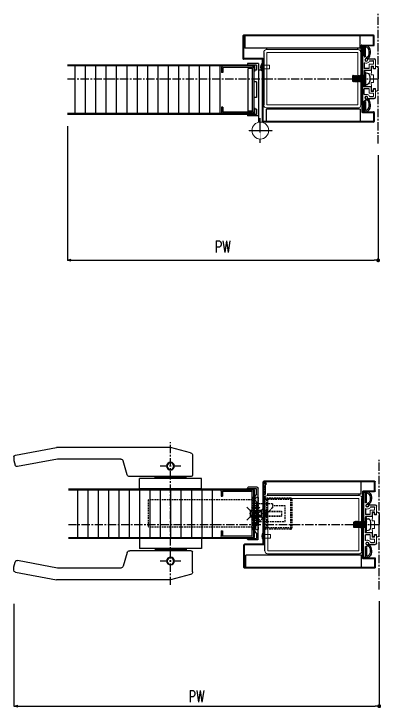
# Model space of a CAD drawing. Extents: x -275225 to 47266, y -41063 to 95295.
# Drawn here: x -219068 to -218785, y -15854 to -15319 of the extents above; entities that cross this region are included whole.
import ezdxf

# ---------------------------------------------------------------- set-up
doc = ezdxf.new("R2010")
doc.units = 0
doc.header["$LTSCALE"] = 0.2
doc.header["$PDMODE"] = 99
doc.header["$PDSIZE"] = 5
doc.linetypes.add('CENTER', pattern=[50.8, 31.75, -6.35, 6.35, -6.35])
doc.linetypes.add('HIDDEN', pattern=[9.525, 6.35, -3.175])
doc.layers.add('_ポイント', color=1, linetype='Continuous', plot=False)
for name, color, linetype in [('_基準', 1, 'CENTER'), ('_製品', 4, 'Continuous'), ('_製品寸法', 9, 'Continuous'), ('KIJUN', 1, 'CENTER')]:
    doc.layers.add(name, color=color, linetype=linetype)
doc.styles.add('OKAMURA', font='SIMPLEX.shx', dxfattribs={"width": 0.7, "bigfont": 'BIGFONT.shx'})
doc.dimstyles.new('OKAMURA-003', dxfattribs={"dimscale": 3, "dimtxt": 3, "dimasz": 1, "dimexe": 0, "dimexo": 3, "dimgap": 1, "dimtad": 1, "dimdec": 3, "dimdsep": 46, "dimtxsty": 'OKAMURA', "dimblk1": 'DOT', "dimblk2": 'DOT', "dimsah": 1, "dimcen": 0, "dimclrd": 9, "dimclre": 9, "dimclrt": 3, "dimadec": 0, "dimazin": 0, "dimtfac": 1, "dimtdec": 3, "dimtix": 1, "dimtmove": 2, "dimatfit": 3, "dimldrblk": 'NONE', "dimfxl": 0, "dimtolj": 1, "dimarcsym": 0})

# ---------------------------------------------------------------- blocks, each defined once
blk = doc.blocks.new('P16KONEJI')
at = {"layer": '_製品', "color": 0, "linetype": 'ByBlock'}
for p, q in [((3.3, 10.84), (3.3, 0)), ((4.3, 10.84), (3.3, 10.84)), ((4.3, 10.84), (4.3, 0)), ((3.3, 9.92), (1.84, 9.79)), ((3.3, 7.83), (3.35, 7.92)), ((3.35, 7.92), (3.45, 7.92)), ((3.35, 7.92), (3.75, 2.92)), ((3.45, 7.92), (3.7, 7.49)), ((3.45, 7.92), (3.85, 2.92)), ((3.9, 7.49), (4.15, 7.92)), ((4.15, 7.92), (4.25, 7.92)), ((4.15, 7.92), (4.55, 2.92)), ((4.25, 7.92), (4.5, 7.49)), ((4.25, 7.92), (4.65, 2.92)), ((4.7, 7.49), (4.95, 7.92)), ((4.95, 7.92), (5.35, 2.92)), ((4.95, 7.92), (5.05, 7.92)), ((5.05, 7.92), (5.45, 2.92)), ((5.05, 7.92), (5.3, 7.49)), ((5.5, 7.49), (5.75, 7.92)), ((5.75, 7.92), (5.85, 7.92)), ((5.75, 7.92), (6.15, 2.92)), ((5.85, 7.92), (6.1, 7.49)), ((5.85, 7.92), (6.25, 2.92)), ((6.3, 7.49), (6.55, 7.92)), ((6.55, 7.92), (6.65, 7.92)), ((6.55, 7.92), (6.95, 2.92)), ((6.65, 7.92), (6.9, 7.49)), ((6.65, 7.92), (7.05, 2.92)), ((7.1, 7.49), (7.35, 7.92)), ((7.35, 7.92), (7.45, 7.92)), ((7.35, 7.92), (7.75, 2.92)), ((7.45, 7.92), (7.7, 7.49)), ((7.45, 7.92), (7.85, 2.92)), ((7.9, 7.49), (8.15, 7.92)), ((8.15, 7.92), (8.25, 7.92)), ((8.15, 7.92), (8.55, 2.92)), ((8.25, 7.92), (8.5, 7.49)), ((8.25, 7.92), (8.65, 2.92)), ((8.7, 7.49), (8.95, 7.92)), ((8.95, 7.92), (9.05, 7.92)), ((8.95, 7.92), (9.35, 2.92)), ((9.05, 7.92), (9.3, 7.49)), ((9.05, 7.92), (9.45, 2.92)), ((9.5, 7.49), (9.75, 7.92)), ((9.75, 7.92), (9.85, 7.92)), ((9.75, 7.92), (10.15, 2.92)), ((9.85, 7.92), (10.1, 7.49)), ((9.85, 7.92), (10.25, 2.92)), ((10.3, 7.49), (10.55, 7.92)), ((10.55, 7.92), (10.65, 7.92)), ((10.55, 7.92), (10.95, 2.92)), ((10.65, 7.92), (10.9, 7.49)), ((10.65, 7.92), (11.05, 2.92)), ((11.1, 7.49), (11.35, 7.92)), ((11.35, 7.92), (11.45, 7.92)), ((11.35, 7.92), (11.75, 2.92)), ((11.45, 7.92), (11.7, 7.49)), ((11.45, 7.92), (11.85, 2.92)), ((11.9, 7.49), (12.15, 7.92)), ((12.15, 7.92), (12.25, 7.92)), ((12.15, 7.92), (12.55, 2.92)), ((12.25, 7.92), (12.5, 7.49)), ((12.25, 7.92), (12.65, 2.92)), ((12.7, 7.49), (12.95, 7.92)), ((12.95, 7.92), (13.05, 7.92)), ((12.95, 7.92), (13.3, 3.55)), ((13.05, 7.92), (13.3, 7.49)), ((13.05, 7.92), (13.3, 3.55)), ((13.3, 7.49), (13.3, 3.55)), ((3.3, 0.92), (1.84, 1.05)), ((3.5, 3.35), (3.75, 2.92)), ((3.75, 2.92), (3.85, 2.92)), ((3.85, 2.92), (4.1, 3.35)), ((4.3, 3.35), (4.55, 2.92)), ((4.55, 2.92), (4.65, 2.92)), ((4.65, 2.92), (4.9, 3.35)), ((5.1, 3.35), (5.35, 2.92)), ((5.35, 2.92), (5.45, 2.92)), ((5.45, 2.92), (5.7, 3.35)), ((5.9, 3.35), (6.15, 2.92)), ((6.15, 2.92), (6.25, 2.92)), ((6.25, 2.92), (6.5, 3.35)), ((6.7, 3.35), (6.95, 2.92)), ((6.95, 2.92), (7.05, 2.92)), ((7.05, 2.92), (7.3, 3.35)), ((7.5, 3.35), (7.75, 2.92)), ((7.75, 2.92), (7.85, 2.92)), ((7.85, 2.92), (8.1, 3.35)), ((8.3, 3.35), (8.55, 2.92)), ((8.55, 2.92), (8.65, 2.92)), ((8.65, 2.92), (8.9, 3.35)), ((9.1, 3.35), (9.35, 2.92)), ((9.35, 2.92), (9.45, 2.92)), ((9.45, 2.92), (9.7, 3.35)), ((9.9, 3.35), (10.15, 2.92)), ((10.15, 2.92), (10.25, 2.92)), ((10.25, 2.92), (10.5, 3.35)), ((10.7, 3.35), (10.95, 2.92)), ((10.95, 2.92), (11.05, 2.92)), ((11.05, 2.92), (11.3, 3.35)), ((11.5, 3.35), (11.75, 2.92)), ((11.75, 2.92), (11.85, 2.92)), ((11.85, 2.92), (12.1, 3.35)), ((12.3, 3.35), (12.55, 2.92)), ((12.55, 2.92), (12.65, 2.92)), ((12.65, 2.92), (12.9, 3.35)), ((13.3, 3.55), (12.96, 3.4)), ((4.3, 0), (3.3, 0))]:
    blk.add_line(p, q, dxfattribs=at)
for centre, radius, start, end in [((12, 5.42), 12, 164.506, 195.494), ((1.98, 8.2), 1.6, 95, 164.506), ((3.8, 7.54), 0.115, 210, 330), ((4.6, 7.54), 0.115, 210, 330), ((5.4, 7.54), 0.115, 210, 330), ((6.2, 7.54), 0.115, 210, 330), ((7, 7.54), 0.115, 210, 330), ((7.8, 7.54), 0.115, 210, 330), ((8.6, 7.54), 0.115, 210, 330), ((9.4, 7.54), 0.115, 210, 330), ((10.2, 7.54), 0.115, 210, 330), ((11, 7.54), 0.115, 210, 330), ((11.8, 7.54), 0.115, 210, 330), ((12.6, 7.54), 0.115, 210, 330), ((1.98, 2.64), 1.6, 195.494, 265), ((3.4, 3.3), 0.115, 30, 150), ((4.2, 3.3), 0.115, 30, 150), ((5, 3.3), 0.115, 30, 150), ((5.8, 3.3), 0.115, 30, 150), ((6.6, 3.3), 0.115, 30, 150), ((7.4, 3.3), 0.115, 30, 150), ((8.2, 3.3), 0.115, 30, 150), ((9, 3.3), 0.115, 30, 150), ((9.8, 3.3), 0.115, 30, 150), ((10.6, 3.3), 0.115, 30, 150), ((11.4, 3.3), 0.115, 30, 150), ((12.2, 3.3), 0.115, 30, 150), ((13, 3.3), 0.115, 112.5605, 150)]:
    blk.add_arc(centre, radius, start, end, dxfattribs=at)
blk = doc.blocks.new('A$C483F56C4')
at = {"color": 0, "linetype": 'ByBlock'}
blk.add_line((6, 6.25), (0, 6.25), dxfattribs=at)
at = {"color": 0, "linetype": 'ByBlock', "lineweight": 15}
for p, q in [((1.6, 6.25), (1.6, 0.65)), ((4.4, 6.25), (4.4, 0.65)), ((1.6, 0.65), (4.4, 0.65))]:
    blk.add_line(p, q, dxfattribs=at)
at = {"color": 0, "linetype": 'ByBlock'}
blk.add_arc((3, 2.25), 5, 53.1302, 126.87, dxfattribs=at)
blk = doc.blocks.new('P16UGHEISYO')
at = {"layer": '_製品', "color": 0, "linetype": 'ByBlock', "lineweight": 15}
for p, q in [((0, 0), (0, 25.3)), ((1.99, 14.57), (2.12, 14.09)), ((1.99, 14.57), (2.12, 14.09)), ((2.52, 15.49), (3, 15.62)), ((3.52, 13.69), (3.04, 13.56)), ((3.91, 12.24), (3.43, 12.11)), ((4.05, 14.61), (4.02, 14.73)), ((5.2, 7.81), (5.2, 10.95)), ((5.5, 11.25), (8.7, 11.25)), ((8.7, 13.34), (8.7, 11.25)), ((10.2, 14.34), (10.2, 8)), ((6.7, 6.51), (6.7, 9.75)), ((8.7, 9.75), (6.7, 9.75)), ((6.7, 3), (7.22, 9.25)), ((6.7, 3), (7.2, 9)), ((7.22, 9.25), (8.7, 9.25)), ((8.7, 8), (8.7, 9.75)), ((8.7, 7.5), (8.7, 9.25)), ((8.7, 7.5), (8.7, 9)), ((10.2, 8), (8.7, 8)), ((10.2, 7.5), (8.7, 7.5)), ((10.2, 7.5), (8.7, 7.5)), ((10.2, 7.5), (10.2, 9.5)), ((10.2, 9.5), (11.2, 9.5)), ((12.2, 8.5), (11.2, 9.5)), ((6.7, 3), (6.7, 3.04)), ((8.7, 3), (6.7, 3)), ((8.7, 3), (6.7, 3)), ((8.7, 3), (8.7, -3)), ((8.7, 3), (8.7, -3)), ((6.7, -3), (6.7, -3.04)), ((8.7, -3), (6.7, -3)), ((8.7, -3), (6.7, -3)), ((6.7, -3), (7.22, -9.25)), ((5.2, -7.81), (5.2, -10.95)), ((6.7, -6.51), (6.7, -9.75)), ((8.7, -9.75), (6.7, -9.75)), ((7.22, -9.25), (8.7, -9.25)), ((8.7, -7.5), (8.7, -9)), ((10.2, -7.5), (8.7, -7.5)), ((8.7, -7.5), (8.7, -9.25)), ((10.2, -7.5), (8.7, -7.5)), ((10.2, -8), (8.7, -8)), ((8.7, -8), (8.7, -9.75)), ((10.2, -7.5), (10.2, -9.5)), ((10.2, -14.34), (10.2, -8)), ((10.2, -9.5), (11.2, -9.5)), ((12.2, -8.5), (11.2, -9.5)), ((1.99, -14.57), (2.12, -14.09)), ((1.99, -14.57), (2.12, -14.09)), ((2.52, -15.49), (3, -15.62)), ((3.52, -13.69), (3.04, -13.56)), ((3.91, -12.24), (3.43, -12.11)), ((4.05, -14.61), (4.02, -14.73)), ((5.5, -11.25), (8.7, -11.25)), ((8.7, -13.34), (8.7, -11.25))]:
    blk.add_line(p, q, dxfattribs=at)
at = {"layer": '_製品', "color": 0, "linetype": 'ByBlock'}
for p, q in [((0, 24.8), (0, 0.3)), ((0.2, 25), (1.3, 25)), ((1.5, 24.8), (1.5, 17.28)), ((1.5, 19.6), (1.5, 24.5)), ((1.5, 17.6), (1.5, 22.5)), ((2.5, 19.6), (2.5, 24.27)), ((2.5, 17.6), (2.5, 22.27)), ((2.5, 17.6), (1.5, 17.6)), ((2.74, 16.78), (2, 16.78)), ((3.2, 15.61), (4.46, 17.11)), ((3.99, 14.99), (5.22, 16.46)), ((1.5, 12.12), (1.5, 7.81)), ((4.21, 15.16), (4.37, 15.26)), ((4.64, 15.34), (9.2, 15.34)), ((5.65, 13.84), (8.2, 13.84)), ((5.2, 7.81), (1.5, 7.81)), ((1.5, 6.31), (1.5, 0.3)), ((6.5, 6.31), (1.5, 6.31)), ((12.2, 8.5), (12.2, 0)), ((0, 0.3), (0.3, 0)), ((0, 0.3), (0, -0.3)), ((1.5, 0.3), (1.2, 0)), ((0.3, 0), (0, -0.3)), ((0, -24.8), (0, -0.3)), ((0, -24.8), (0, -0.3)), ((0, -24.8), (0, -0.3)), ((1.5, -0.3), (1.2, 0)), ((1.5, -6.31), (1.5, -0.3)), ((12.2, -8.5), (12.2, 0)), ((6.5, -6.31), (1.5, -6.31)), ((1.5, -12.12), (1.5, -7.81)), ((5.2, -7.81), (1.5, -7.81)), ((3.2, -15.61), (4.46, -17.11)), ((3.99, -14.99), (5.22, -16.46)), ((4.21, -15.16), (4.37, -15.26)), ((4.64, -15.34), (9.2, -15.34)), ((5.65, -13.84), (8.2, -13.84)), ((1.5, -24.8), (1.5, -17.28)), ((1.5, -17.6), (1.5, -22.5)), ((2.5, -17.6), (1.5, -17.6)), ((1.5, -19.6), (1.5, -24.5)), ((2.74, -16.78), (2, -16.78)), ((2.5, -17.6), (2.5, -22.27)), ((2.5, -19.6), (2.5, -24.27)), ((0.2, -25), (1.3, -25))]:
    blk.add_line(p, q, dxfattribs=at)
for centre, radius, start, end in [((0.2, 24.8), 0.2, 90, 180), ((1.3, 24.8), 0.2, 0, 90), ((2.5, 24.5), 1, 81.6392, 180), ((2.7, 24.27), 0.2, 62.7619, 180), ((2.03, 21.28), 4.26, 0, 81.6392), ((2.03, 21.28), 3.26, 0, 78.1789), ((2, 17.28), 0.5, 180, 270), ((-2.68, 20.69), 7.98, 333.3869, 4.2337), ((-3.19, 20.85), 9.49, 332.4392, 2.5963), ((3.04, 14.59), 0.98, 85.6271, 18.0889), ((3.12, 15.67), 0.1, 265.6271, 320), ((4.06, 14.93), 0.1, 140, 198.0889), ((4.64, 14.84), 0.5, 90, 122.3373), ((8.2, 13.34), 0.5, 0, 90), ((9.2, 14.34), 1, 0, 90), ((6.5, 6.51), 0.2, 270, 0), ((6.5, -6.51), 0.2, 0, 90), ((3.04, -14.59), 0.98, 341.9111, 274.3729), ((3.12, -15.67), 0.1, 40, 94.3729), ((4.06, -14.93), 0.1, 161.9111, 220), ((4.64, -14.84), 0.5, 237.6627, 270), ((8.2, -13.34), 0.5, 270, 0), ((9.2, -14.34), 1, 270, 0), ((2, -17.28), 0.5, 90, 180), ((2.03, -21.28), 4.26, 278.3608, 0), ((2.03, -21.28), 3.26, 281.8211, 0), ((-2.68, -20.69), 7.98, 355.7663, 26.6131), ((-3.19, -20.85), 9.49, 357.4037, 27.5608), ((0.2, -24.8), 0.2, 180, 270), ((1.3, -24.8), 0.2, 270, 0), ((2.5, -24.5), 1, 180, 278.3608), ((2.7, -24.27), 0.2, 180, 297.2381)]:
    blk.add_arc(centre, radius, start, end, dxfattribs=at)
at = {"layer": '_製品', "color": 0, "linetype": 'ByBlock', "lineweight": 15}
for centre, radius, start, end in [((2.74, 16.17), 0.607, 295.1761, 90), ((1.7, 12.12), 0.2, 62.1819, 180), ((2.84, 14.28), 2.25, 242.1819, 285), ((2.71, 14.77), 0.75, 105, 195), ((2.84, 14.28), 0.75, 195, 285), ((3.33, 14.41), 0.75, 285, 15), ((3.33, 14.41), 2.25, 285, 341.5906), ((4.38, 14.83), 0.375, 117.1919, 195), ((5.5, 10.95), 0.3, 90, 180), ((5.65, 13.64), 0.2, 90, 161.5906), ((1.7, -12.12), 0.2, 180, 297.8181), ((2.84, -14.28), 2.25, 75, 117.8181), ((2.71, -14.77), 0.75, 165, 255), ((2.84, -14.28), 0.75, 75, 165), ((2.74, -16.17), 0.607, 270, 64.8239), ((3.33, -14.41), 0.75, 345, 75), ((3.33, -14.41), 2.25, 18.4094, 75), ((4.38, -14.83), 0.375, 165, 242.8081), ((5.5, -10.95), 0.3, 180, 270), ((5.65, -13.64), 0.2, 198.4094, 270)]:
    blk.add_arc(centre, radius, start, end, dxfattribs=at)
blk = doc.blocks.new('P16SETSURIUGHEISYO1')
at = {"layer": '_基準'}
blk.add_line((235, 0), (475, 0), dxfattribs=at)
at = {"layer": '_製品', "color": 0, "linetype": 'ByBlock'}
for p, q in [((370.5, 33), (370.5, 15.5)), ((471.5, 33.5), (371, 33.5)), ((471.5, 33), (371, 33)), ((371, 33), (371, 15.5)), ((372, 33), (372, 23.5)), ((461, 23.5), (461, 33)), ((471.5, 26), (471.5, 33)), ((472, 26), (472, 33)), ((461, 23.5), (372, 23.5)), ((388.95, 22.5), (388.95, 23.5)), ((459.35, 22.5), (459.35, 23.5)), ((461.8, -6.5), (461.8, 25.5)), ((462.3, 26), (471.5, 26)), ((462.3, 25.5), (471.5, 25.5)), ((462.3, -6.5), (462.3, 25.5)), ((386.65, 20.2), (386.65, -20.2)), ((461.65, 20.2), (461.65, -20.2)), ((386, 15.5), (371, 15.5)), ((386, 15), (371, 15)), ((382.5, 11.7), (374, 11.7)), ((374, 11.7), (374, 10.5)), ((382.5, 11.7), (382.5, -28.7)), ((386, 15), (385.5, 15)), ((386, 15), (385.5, 15)), ((385.5, 15), (385.5, -33)), ((386, 15), (386, -33)), ((386.5, 15), (386.5, 4.5)), ((381, 10.5), (235, 10.5)), ((378.9, 9.9), (235, 9.9)), ((353.9, 8.7), (353.9, 4.9)), ((377.7, 8.7), (355.1, 8.7)), ((355.1, 8.7), (355.1, 4.9)), ((374.5, -25), (374.5, 8)), ((377.7, 8), (374.5, 8)), ((377.7, 8.7), (377.7, -25.7)), ((378.9, 9.9), (378.9, -26.9)), ((379.5, 5.5), (378.9, 5.5)), ((379.5, 9.9), (379.5, 5.5)), ((381, 6.5), (379.5, 6.5)), ((381, 10.5), (381, 6.5)), ((385.5, 6.5), (382.5, 6.5)), ((382.5, 6.5), (382.5, -33.62)), ((385.5, 7.5), (385.5, -33.62)), ((385.5, 6.5), (385.5, -33.62)), ((462.3, 6.5), (462.3, -25.5)), ((462.8, 6.5), (462.3, 6.5)), ((462.8, 6.5), (462.8, -25.5)), ((475, 8.5), (475, 0)), ((355.1, 4.9), (353.9, 4.9)), ((386.5, 4.5), (386, 4.5)), ((475, -8.5), (475, 0)), ((475, -8.5), (475, 0)), ((475, -8.5), (475, 0)), ((381, -2.5), (378.9, -2.5)), ((381, -2.5), (381, -14.5)), ((461.8, -6.5), (462.3, -6.5)), ((381, -14.5), (378.9, -14.5)), ((355.1, -21.9), (353.9, -21.9)), ((353.9, -21.9), (353.9, -25.7)), ((355.1, -21.9), (355.1, -25.7)), ((377.7, -25.7), (355.1, -25.7)), ((377.7, -25), (374.5, -25)), ((379.5, -22.5), (378.9, -22.5)), ((379.5, -22.5), (379.5, -26.9)), ((381, -23.5), (379.5, -23.5)), ((381, -23.5), (381, -27.5)), ((461, -23.5), (388.5, -23.5)), ((388.5, -23.5), (388.5, -33)), ((459.5, -22.5), (459.5, -23.5)), ((461, -23.5), (461, -33)), ((462.8, -25.5), (471.5, -25.5)), ((462.8, -26), (471.5, -26)), ((471.5, -26), (471.5, -33)), ((472, -26), (472, -33)), ((378.9, -26.9), (235, -26.9)), ((381, -27.5), (235, -27.5)), ((374, -27.5), (374, -28.7)), ((382.5, -28.7), (374, -28.7)), ((471.5, -33), (386, -33)), ((471.5, -33.5), (386, -33.5))]:
    blk.add_line(p, q, dxfattribs=at)
at = {"layer": '_製品', "color": 0, "linetype": 'ByBlock', "lineweight": 15}
for p, q in [((459.35, 22.5), (388.95, 22.5)), ((388.95, 20.2), (388.95, -20.2)), ((459.35, 20.2), (388.95, 20.2)), ((459.35, 20.2), (459.35, -20.2)), ((459.35, -20.2), (388.95, -20.2)), ((459.35, -22.5), (388.95, -22.5))]:
    blk.add_line(p, q, dxfattribs=at)
at = {"layer": '_製品', "color": 6, "linetype": 'ByBlock'}
for p, q in [((240.8, 9.9), (240.8, -26.9)), ((248.8, 9.9), (248.8, -26.9)), ((256.8, 9.9), (256.8, -26.9)), ((264.8, 9.9), (264.8, -26.9)), ((272.8, 9.9), (272.8, -26.9)), ((280.8, 9.9), (280.8, -26.9)), ((288.8, 9.9), (288.8, -26.9)), ((296.8, 9.9), (296.8, -26.9)), ((304.8, 9.9), (304.8, -26.9)), ((312.8, 9.9), (312.8, -26.9)), ((320.8, 9.9), (320.8, -26.9)), ((328.8, 9.9), (328.8, -26.9)), ((336.8, 9.9), (336.8, -26.9)), ((344.8, 9.9), (344.8, -26.9)), ((352.8, 9.9), (352.8, -26.9))]:
    blk.add_line(p, q, dxfattribs=at)
at = {"layer": '_製品', "color": 0, "linetype": 'ByBlock', "lineweight": 13}
blk.add_circle((384, -40), 6.5, dxfattribs=at)
at = {"layer": '_製品', "color": 0, "linetype": 'ByBlock'}
for centre, radius, start, end in [((371, 33), 0.5, 90, 180), ((471.5, 33), 0.5, 0, 90), ((462.3, 25.5), 0.5, 90, 180), ((471.5, 26), 0.5, 270, 0), ((371, 15.5), 0.5, 180, 270), ((386, 15), 0.5, 0, 90), ((355.1, 8.7), 1.2, 90, 180), ((377.7, 8.7), 1.2, 0, 90), ((378.9, 9.9), 0.6, 359.977, 90), ((355.1, -25.7), 1.2, 180, 270), ((377.7, -25.7), 1.2, 270, 0), ((462.8, -25.5), 0.5, 180, 270), ((471.5, -26), 0.5, 0, 90), ((378.9, -26.9), 0.6, 269.977, 0), ((386, -33), 0.5, 180, 270), ((471.5, -33), 0.5, 270, 0)]:
    blk.add_arc(centre, radius, start, end, dxfattribs=at)
at = {"layer": '_製品', "color": 0, "linetype": 'ByBlock', "lineweight": 15}
for centre, start, end in [((388.95, 20.2), 90, 180), ((459.35, 20.2), 0, 90), ((459.35, 20.2), 0, 90), ((388.95, -20.2), 180, 270), ((459.35, -20.2), 270, 0)]:
    blk.add_arc(centre, 2.3, start, end, dxfattribs=at)
at = {"layer": 'KIJUN', "ltscale": 0.033}
for p, q in [((384, -49.5), (384, -30.5)), ((374.5, -40), (393.5, -40))]:
    blk.add_line(p, q, dxfattribs=at)
at = {"layer": '_製品', "color": 0, "linetype": 'ByBlock'}
blk.add_blockref('P16UGHEISYO', (462.8, 0), dxfattribs=at)
at = {"layer": '_製品', "color": 0, "linetype": 'ByBlock', "xscale": -1, "rotation": 90}
blk.add_blockref('A$C483F56C4', (391.75, 12), dxfattribs=at)
at = {"layer": '_製品', "color": 6, "linetype": 'ByBlock', "xscale": -1}
blk.add_blockref('P16KONEJI', (468.6, -5.42), dxfattribs=at)
blk = doc.blocks.new('_Open30')
at = {"color": 0, "linetype": 'ByBlock', "lineweight": -2}
for p, q in [((-1, 0.27), (0, 0)), ((0, 0), (-1, -0.27)), ((0, 0), (-1, 0))]:
    blk.add_line(p, q, dxfattribs=at)
blk = doc.blocks.new('_DOT')
at = {"color": 0, "linetype": 'ByBlock'}
blk.add_line((-0.5, 0), (-1, 0), dxfattribs=at)
at = {"color": 0, "linetype": 'ByBlock', "const_width": 0.5}
blk.add_lwpolyline([(-0.25, 0, 1), (0.25, 0, 1)], format="xyb", close=True, dxfattribs=at)
blk = doc.blocks.new('*D282')
at = {"layer": '_製品寸法', "color": 9, "lineweight": -2, "transparency": 16777216}
for p, q in [((-240, -36.5), (-240, -140)), ((0, -59), (0, -140)), ((-237, -140), (-3, -140))]:
    blk.add_line(p, q, dxfattribs=at)
at = {"layer": 'Defpoints', "color": 0, "transparency": 16777216}
for p in [(-240, -27.5), (0, -50), (0, -140)]:
    blk.add_point(p, dxfattribs=at)
at = {"layer": '_製品寸法', "color": 9, "lineweight": -2, "transparency": 16777216, "xscale": 3, "yscale": 3, "zscale": 3, "rotation": 180}
blk.add_blockref('_Open30', (-240, -140), dxfattribs=at)
at = {"layer": '_製品寸法', "color": 9, "lineweight": -2, "transparency": 16777216, "xscale": 3, "yscale": 3, "zscale": 3}
blk.add_blockref('_DOT', (0, -140), dxfattribs=at)
at = {"layer": '_製品寸法', "color": 3, "transparency": 16777216, "insert": (-120, -129.6), "char_height": 9, "attachment_point": 5, "style": 'OKAMURA'}
blk.add_mtext('\\A1;PW', dxfattribs=at)
blk = doc.blocks.new('_None')
blk = doc.blocks.new('*D285')
at = {"layer": '_製品寸法', "color": 9, "lineweight": -2, "transparency": 16777216}
for p, q in [((-42.1, -61.16), (-42.1, -140)), ((240, -59), (240, -140)), ((-39.1, -140), (237, -140))]:
    blk.add_line(p, q, dxfattribs=at)
at = {"layer": 'Defpoints', "color": 0, "transparency": 16777216}
for p in [(-42.1, -52.16), (240, -50), (240, -140)]:
    blk.add_point(p, dxfattribs=at)
at = {"layer": '_製品寸法', "color": 9, "lineweight": -2, "transparency": 16777216, "xscale": 3, "yscale": 3, "zscale": 3, "rotation": 180}
blk.add_blockref('_Open30', (-42.1, -140), dxfattribs=at)
at = {"layer": '_製品寸法', "color": 9, "lineweight": -2, "transparency": 16777216, "xscale": 3, "yscale": 3, "zscale": 3}
blk.add_blockref('_DOT', (240, -140), dxfattribs=at)
at = {"layer": '_製品寸法', "color": 3, "transparency": 16777216, "insert": (98.95, -132.5), "char_height": 9, "attachment_point": 5, "style": 'OKAMURA'}
blk.add_mtext('\\A1;PW', dxfattribs=at)
blk = doc.blocks.new('飾ｻｯｼｭ-A')
at = {"layer": '_製品', "color": 0, "linetype": 'ByBlock'}
for p, q in [((-5.2, 19.1), (-5.2, 19.7)), ((-5.2, 19.1), (1.8, 19.1)), ((2.4, 20.3), (-4.6, 20.3)), ((1.8, 15), (1.8, 19.1)), ((3, 19.7), (3, -19.7)), ((1.8, 15), (0.1, 13.3)), ((0.1, 10.7), (0.1, 13.3)), ((1.8, 9), (0.1, 10.7)), ((1.8, -9), (1.8, 9)), ((1.8, -9), (0.1, -10.7)), ((0.1, -10.7), (0.1, -13.3)), ((1.8, -15), (0.1, -13.3)), ((1.8, -15), (1.8, -19.1)), ((1.8, -19.1), (-5.2, -19.1)), ((-5.2, -19.1), (-5.2, -19.7)), ((2.4, -20.3), (-4.6, -20.3))]:
    blk.add_line(p, q, dxfattribs=at)
for centre, start, end in [((-4.6, 19.7), 90, 180), ((2.4, 19.7), 0, 90), ((-4.6, -19.7), 180, 270), ((2.4, -19.7), 270, 0)]:
    blk.add_arc(centre, 0.6, start, end, dxfattribs=at)
blk.add_point((3, 0), dxfattribs=at)
blk = doc.blocks.new('P16SETUP1')
at = {"layer": '_基準'}
blk.add_line((235, 0), (475, 0), dxfattribs=at)
at = {"layer": '_製品', "color": 0, "linetype": 'ByBlock'}
for p, q in [((370.5, 33), (370.5, 15.5)), ((471.5, 33.5), (371, 33.5)), ((371, 33), (371, 15.5)), ((471.5, 33), (371, 33)), ((372, 33), (372, 23.5)), ((461, 23.5), (461, 33)), ((471.5, 26), (471.5, 33)), ((472, 26), (472, 33)), ((461, 23.5), (372, 23.5)), ((388.95, 22.5), (388.95, 23.5)), ((459.35, 22.5), (459.35, 23.5)), ((461.8, -6.5), (461.8, 25.5)), ((462.3, 26), (471.5, 26)), ((462.3, 25.5), (471.5, 25.5)), ((462.3, -6.5), (462.3, 25.5)), ((386.65, 20.2), (386.65, -20.2)), ((461.65, 20.2), (461.65, -20.2)), ((386, 15.5), (371, 15.5)), ((386, 15), (371, 15)), ((386, 15), (385.5, 15)), ((386, 15), (385.5, 15)), ((385.5, 15), (385.5, -33)), ((386, 15), (386, -33)), ((386, 15), (386, 4.5)), ((386.5, 15), (386.5, 4.5)), ((235, 10.5), (377.91, 10.5)), ((235, 9.9), (377.9, 9.9)), ((352.9, 4.9), (352.9, 8.7)), ((354.1, 8.7), (376.7, 8.7)), ((354.1, 4.9), (354.1, 8.7)), ((377.91, 10.5), (373, 10.5)), ((376.7, -25.7), (376.7, 8.7)), ((377.9, -26.9), (377.9, 9.9)), ((378.5, -26.9), (378.5, 9.9)), ((462.3, 6.5), (462.3, -25.5)), ((462.8, 6.5), (462.3, 6.5)), ((462.8, 6.5), (462.8, -25.5)), ((475, 8.5), (475, 0)), ((352.9, 4.9), (354.1, 4.9)), ((386.5, 4.5), (386, 4.5)), ((475, -8.5), (475, 0)), ((475, -8.5), (475, 0)), ((475, -8.5), (475, 0)), ((461.8, -6.5), (462.3, -6.5)), ((352.9, -25.7), (352.9, -21.9)), ((352.9, -21.9), (354.1, -21.9)), ((354.1, -25.7), (354.1, -21.9)), ((354.1, -25.7), (376.7, -25.7)), ((387.3, -23.5), (387.3, -33)), ((461, -23.5), (388.5, -23.5)), ((388.95, -22.5), (388.95, -23.5)), ((388.95, -22.5), (388.95, -23.5)), ((459.5, -22.5), (459.5, -23.5)), ((461, -23.5), (461, -33)), ((462.8, -25.5), (471.5, -25.5)), ((462.8, -26), (471.5, -26)), ((471.5, -26), (471.5, -33)), ((472, -26), (472, -33)), ((235, -26.9), (377.9, -26.9)), ((235, -27.5), (377.9, -27.5)), ((374.5, -27.5), (373, -27.5)), ((471.5, -33), (386, -33)), ((471.5, -33.5), (386, -33.5))]:
    blk.add_line(p, q, dxfattribs=at)
at = {"layer": '_製品', "color": 0, "linetype": 'ByBlock', "lineweight": 15}
for p, q in [((459.35, 22.5), (388.95, 22.5)), ((388.95, 20.2), (388.95, -20.2)), ((459.35, 20.2), (388.95, 20.2)), ((459.35, 20.2), (459.35, -20.2)), ((459.35, -20.2), (388.95, -20.2)), ((459.35, -22.5), (388.95, -22.5))]:
    blk.add_line(p, q, dxfattribs=at)
at = {"layer": '_製品', "color": 6, "linetype": 'ByBlock'}
for p, q in [((242.2, 9.9), (242.2, -26.9)), ((250.2, 9.9), (250.2, -26.9)), ((258.2, 9.9), (258.2, -26.9)), ((266.2, 9.9), (266.2, -26.9)), ((274.2, 9.9), (274.2, -26.9)), ((282.2, 9.9), (282.2, -26.9)), ((290.2, 9.9), (290.2, -26.9)), ((298.2, 9.9), (298.2, -26.9)), ((306.2, 9.9), (306.2, -26.9)), ((314.2, 9.9), (314.2, -26.9)), ((322.2, 9.9), (322.2, -26.9)), ((330.2, 9.9), (330.2, -26.9)), ((338.2, 9.9), (338.2, -26.9)), ((346.2, 9.9), (346.2, -26.9))]:
    blk.add_line(p, q, dxfattribs=at)
at = {"layer": '_製品', "color": 0, "linetype": 'ByBlock'}
for centre, radius, start, end in [((371, 33), 0.5, 90, 180), ((471.5, 33), 0.5, 0, 90), ((462.3, 25.5), 0.5, 90, 180), ((471.5, 26), 0.5, 270, 0), ((371, 15.5), 0.5, 180, 270), ((386, 15), 0.5, 0, 90), ((354.1, 8.7), 1.2, 90, 180), ((376.7, 8.7), 1.2, 0, 89.998), ((377.9, 9.9), 0.6, 0, 89.997), ((354.1, -25.7), 1.2, 180, 270.001), ((376.7, -25.7), 1.2, 270, 0), ((462.8, -25.5), 0.5, 180, 270), ((471.5, -26), 0.5, 0, 90), ((377.9, -26.9), 0.6, 270, 0), ((386, -33), 0.5, 180, 270), ((471.5, -33), 0.5, 270, 0)]:
    blk.add_arc(centre, radius, start, end, dxfattribs=at)
at = {"layer": '_製品', "color": 0, "linetype": 'ByBlock', "lineweight": 15}
for centre, start, end in [((388.95, 20.2), 90, 180), ((459.35, 20.2), 0, 90), ((459.35, 20.2), 0, 90), ((388.95, -20.2), 180, 270), ((459.35, -20.2), 270, 0)]:
    blk.add_arc(centre, 2.3, start, end, dxfattribs=at)
at = {"layer": '_製品', "color": 0, "linetype": 'ByBlock'}
for name, p in [('P16UGHEISYO', (462.8, 0)), ('飾ｻｯｼｭ-A', (378.5, -8.5))]:
    blk.add_blockref(name, p, dxfattribs=at)
at = {"layer": '_製品', "color": 0, "linetype": 'ByBlock', "xscale": -1, "rotation": 90}
blk.add_blockref('A$C483F56C4', (391.75, 12), dxfattribs=at)
at = {"layer": '_製品', "color": 6, "linetype": 'ByBlock', "xscale": -1}
blk.add_blockref('P16KONEJI', (468.6, -5.42), dxfattribs=at)
blk = doc.blocks.new('TAYNAM')
at = {"layer": '_ポイント'}
blk.add_point((0, 0), dxfattribs=at)
at = {"layer": '_基準'}
for p, q in [((64, -55), (64, 55)), ((56, 36.6), (72, 36.6)), ((56, -36.6), (72, -36.6))]:
    blk.add_line(p, q, dxfattribs=at)
at = {"layer": '_製品'}
for p, q in [((48.49, 46.89), (64, 51)), ((64, 51), (152, 51)), ((183.77, 45.13), (152, 51)), ((47, 44.96), (47, 29.6)), ((185, 43.66), (185, 41)), ((97.43, 30.01), (100.57, 40.59)), ((102.48, 42), (151.18, 42)), ((151.18, 42), (182.3, 36.25)), ((185, 41), (184.02, 37.34)), ((40, 19), (40, 27)), ((40, 27), (88, 27)), ((48, 28.6), (95.52, 28.6)), ((52, 27.5), (52, 28.5)), ((76, 28.5), (52, 28.5)), ((76, 27.5), (52, 27.5)), ((52.5, 27.3), (52.5, 27.5)), ((52.5, 27), (52.5, 27.3)), ((75.5, 27.3), (52.5, 27.3)), ((55, 28.6), (55, 28.5)), ((73, 28.6), (73, 28.5)), ((75.5, 27.3), (75.5, 27.5)), ((75.5, 27), (75.5, 27.3)), ((76, 27.5), (76, 28.5)), ((88, 19), (88, 27)), ((40, 19), (88, 19)), ((40, -19), (40, -27)), ((40, -19), (88, -19)), ((88, -19), (88, -27)), ((40, -27), (88, -27)), ((47, -44.96), (47, -29.6)), ((48, -28.6), (95.52, -28.6)), ((52, -27.5), (52, -28.5)), ((76, -27.5), (52, -27.5)), ((76, -28.5), (52, -28.5)), ((52.5, -27), (52.5, -27.3)), ((75.5, -27.3), (52.5, -27.3)), ((52.5, -27.3), (52.5, -27.5)), ((55, -28.6), (55, -28.5)), ((73, -28.6), (73, -28.5)), ((75.5, -27), (75.5, -27.3)), ((75.5, -27.3), (75.5, -27.5)), ((76, -27.5), (76, -28.5)), ((97.43, -30.01), (100.57, -40.59)), ((151.18, -42), (182.3, -36.25)), ((185, -41), (184.02, -37.34)), ((102.48, -42), (151.18, -42)), ((185, -43.66), (185, -41)), ((48.49, -46.89), (64, -51)), ((183.77, -45.13), (152, -51)), ((64, -51), (152, -51))]:
    blk.add_line(p, q, dxfattribs=at)
for centre, radius in [((64, 36.6), 3), ((64, 36.6), 2.55), ((64, -36.6), 3), ((64, -36.6), 2.55)]:
    blk.add_circle(centre, radius, dxfattribs=at)
for centre, radius, start, end in [((49, 44.96), 2, 104.8265, 180), ((183.5, 43.66), 1.5, 0, 79.5352), ((102.48, 40), 2, 90, 162.8973), ((182.57, 37.73), 1.5, 259.5352, 345), ((48, 29.6), 1, 180, 270), ((95.52, 30.6), 2, 270, 342.8973), ((48, -29.6), 1, 90, 180), ((95.52, -30.6), 2, 17.1027, 90), ((182.57, -37.73), 1.5, 15, 100.4648), ((102.48, -40), 2, 197.1027, 270), ((49, -44.96), 2, 180, 255.1735), ((183.5, -43.66), 1.5, 280.4648, 0)]:
    blk.add_arc(centre, radius, start, end, dxfattribs=at)
blk = doc.blocks.new('ACB')
at = {"color": 0, "linetype": 'ByBlock', "lineweight": -2}
for p, q in [((-26, 11), (-5.5, 11)), ((-26, -11), (-26, 11)), ((-25, 12), (-5.5, 12)), ((-25, -11), (-25, 11)), ((-6.5, -11), (-6.5, 11)), ((-5.5, 12.5), (-5.5, -22)), ((-4, 12.5), (-5.5, 12.5)), ((-4, 12.5), (-4, -22.06258)), ((0, -12.5), (0, 12.5)), ((0, 12.5), (4.5, 12.5)), ((2, -12.5), (2, 12.5)), ((4.5, -12.5), (4.5, 12.5)), ((-1.375, 6), (-21, 6)), ((-21, 6), (-21, -6)), ((-11, -4.5), (0, 7.5)), ((-1.375, 6), (0, 6)), ((4.5, 10.5), (85, 10.5)), ((85, -10.5), (85, 10.5)), ((-6.5, 2), (-18, 2)), ((-18, -2), (-18, 2)), ((-6.5, 1.62), (-18, 1.62)), ((-6.3, 2), (-6.5, 2)), ((-6.3, 1.62), (-6.5, 1.62)), ((-4.3, 4), (-6.3, 2)), ((-6.3, 2), (-6.3, -2)), ((-4.3, -4), (-4.3, 4)), ((-4, 4), (-4.3, 4)), ((-4, -4), (-4, 4)), ((-6.5, -1.62), (-18, -1.62)), ((-6.5, -2), (-18, -2)), ((-11, -7.5), (-11, -4.5)), ((-6.3, -1.62), (-6.5, -1.62)), ((-6.3, -2), (-6.5, -2)), ((-4.3, -4), (-6.3, -2)), ((-4, -4), (-4.3, -4)), ((-21, -6), (-11, -6)), ((-11, -7.5), (0, -7.5)), ((4.5, -10.5), (85, -10.5)), ((-26, -11), (-5.5, -11)), ((-25, -12), (-5.5, -12)), ((0, -12.5), (4.5, -12.5)), ((-5.5, -22), (-6.5, -23.074671)), ((-6.5, -23.074671), (-5.845115, -23.82803)), ((-4.401876, -23.084403), (-5.103766, -23.838704))]:
    blk.add_line(p, q, dxfattribs=at)
for centre, radius, start, end in [((-25, 11), 1, 90, 180), ((-25, -11), 1, 180, 270), ((-5.467761, -23.5), 0.5, 221, 311), ((-5.5, -22.06258), 1.5, 317.061286, 0)]:
    blk.add_arc(centre, radius, start, end, dxfattribs=at)
blk = doc.blocks.new('*U281')
at = {"layer": 'KIJUN'}
blk.add_line((0, -50), (0, 50), dxfattribs=at)
at = {"layer": '_製品'}
blk.add_blockref('P16SETSURIUGHEISYO1', (-475, 0), dxfattribs=at)
at = {"layer": '_製品寸法'}
dim = blk.add_linear_dim(base=(0, -140), p1=(-240, -27.5), p2=(0, -50), text='PW', dimstyle='OKAMURA-003', override={"dimblk1": 'Open30'}, dxfattribs=at)
dim.commit()
dim.dimension.update_dxf_attribs({"geometry": '*D282', "text_midpoint": (-120, -129.5999), "dimtype": 160})
blk = doc.blocks.new('*U284')
at = {"layer": 'KIJUN'}
blk.add_line((240, -50), (240, 50), dxfattribs=at)
at = {"layer": '_製品', "color": 6, "linetype": 'HIDDEN', "lineweight": -2, "xscale": -1}
blk.add_blockref('TAYNAM', (142.9, 8.5), dxfattribs=at)
at = {"layer": '_製品', "xscale": -1, "rotation": 180}
blk.add_blockref('P16SETUP1', (-235, 0), dxfattribs=at)
at = {"layer": '_製品', "color": 6, "linetype": 'HIDDEN', "lineweight": -2, "rotation": 180}
blk.add_blockref('ACB', (146.5, 8.5), dxfattribs=at)
at = {"layer": '_製品寸法'}
dim = blk.add_linear_dim(base=(240, -140), p1=(-42.1, -52.1565), p2=(240, -50), angle=0, text='PW', dimstyle='OKAMURA-003', override={"dimblk1": 'Open30'}, dxfattribs=at)
dim.commit()
dim.dimension.update_dxf_attribs({"geometry": '*D285', "text_midpoint": (98.95, -132.5)})

msp = doc.modelspace()

# ---------------------------------------------------------------- block references
for name, p in [('*U281', (-218786.9588, -15368.9361)), ('*U284', (-219026.1635, -15712.8164))]:
    msp.add_blockref(name, p)

doc.saveas('drawing.dxf')
